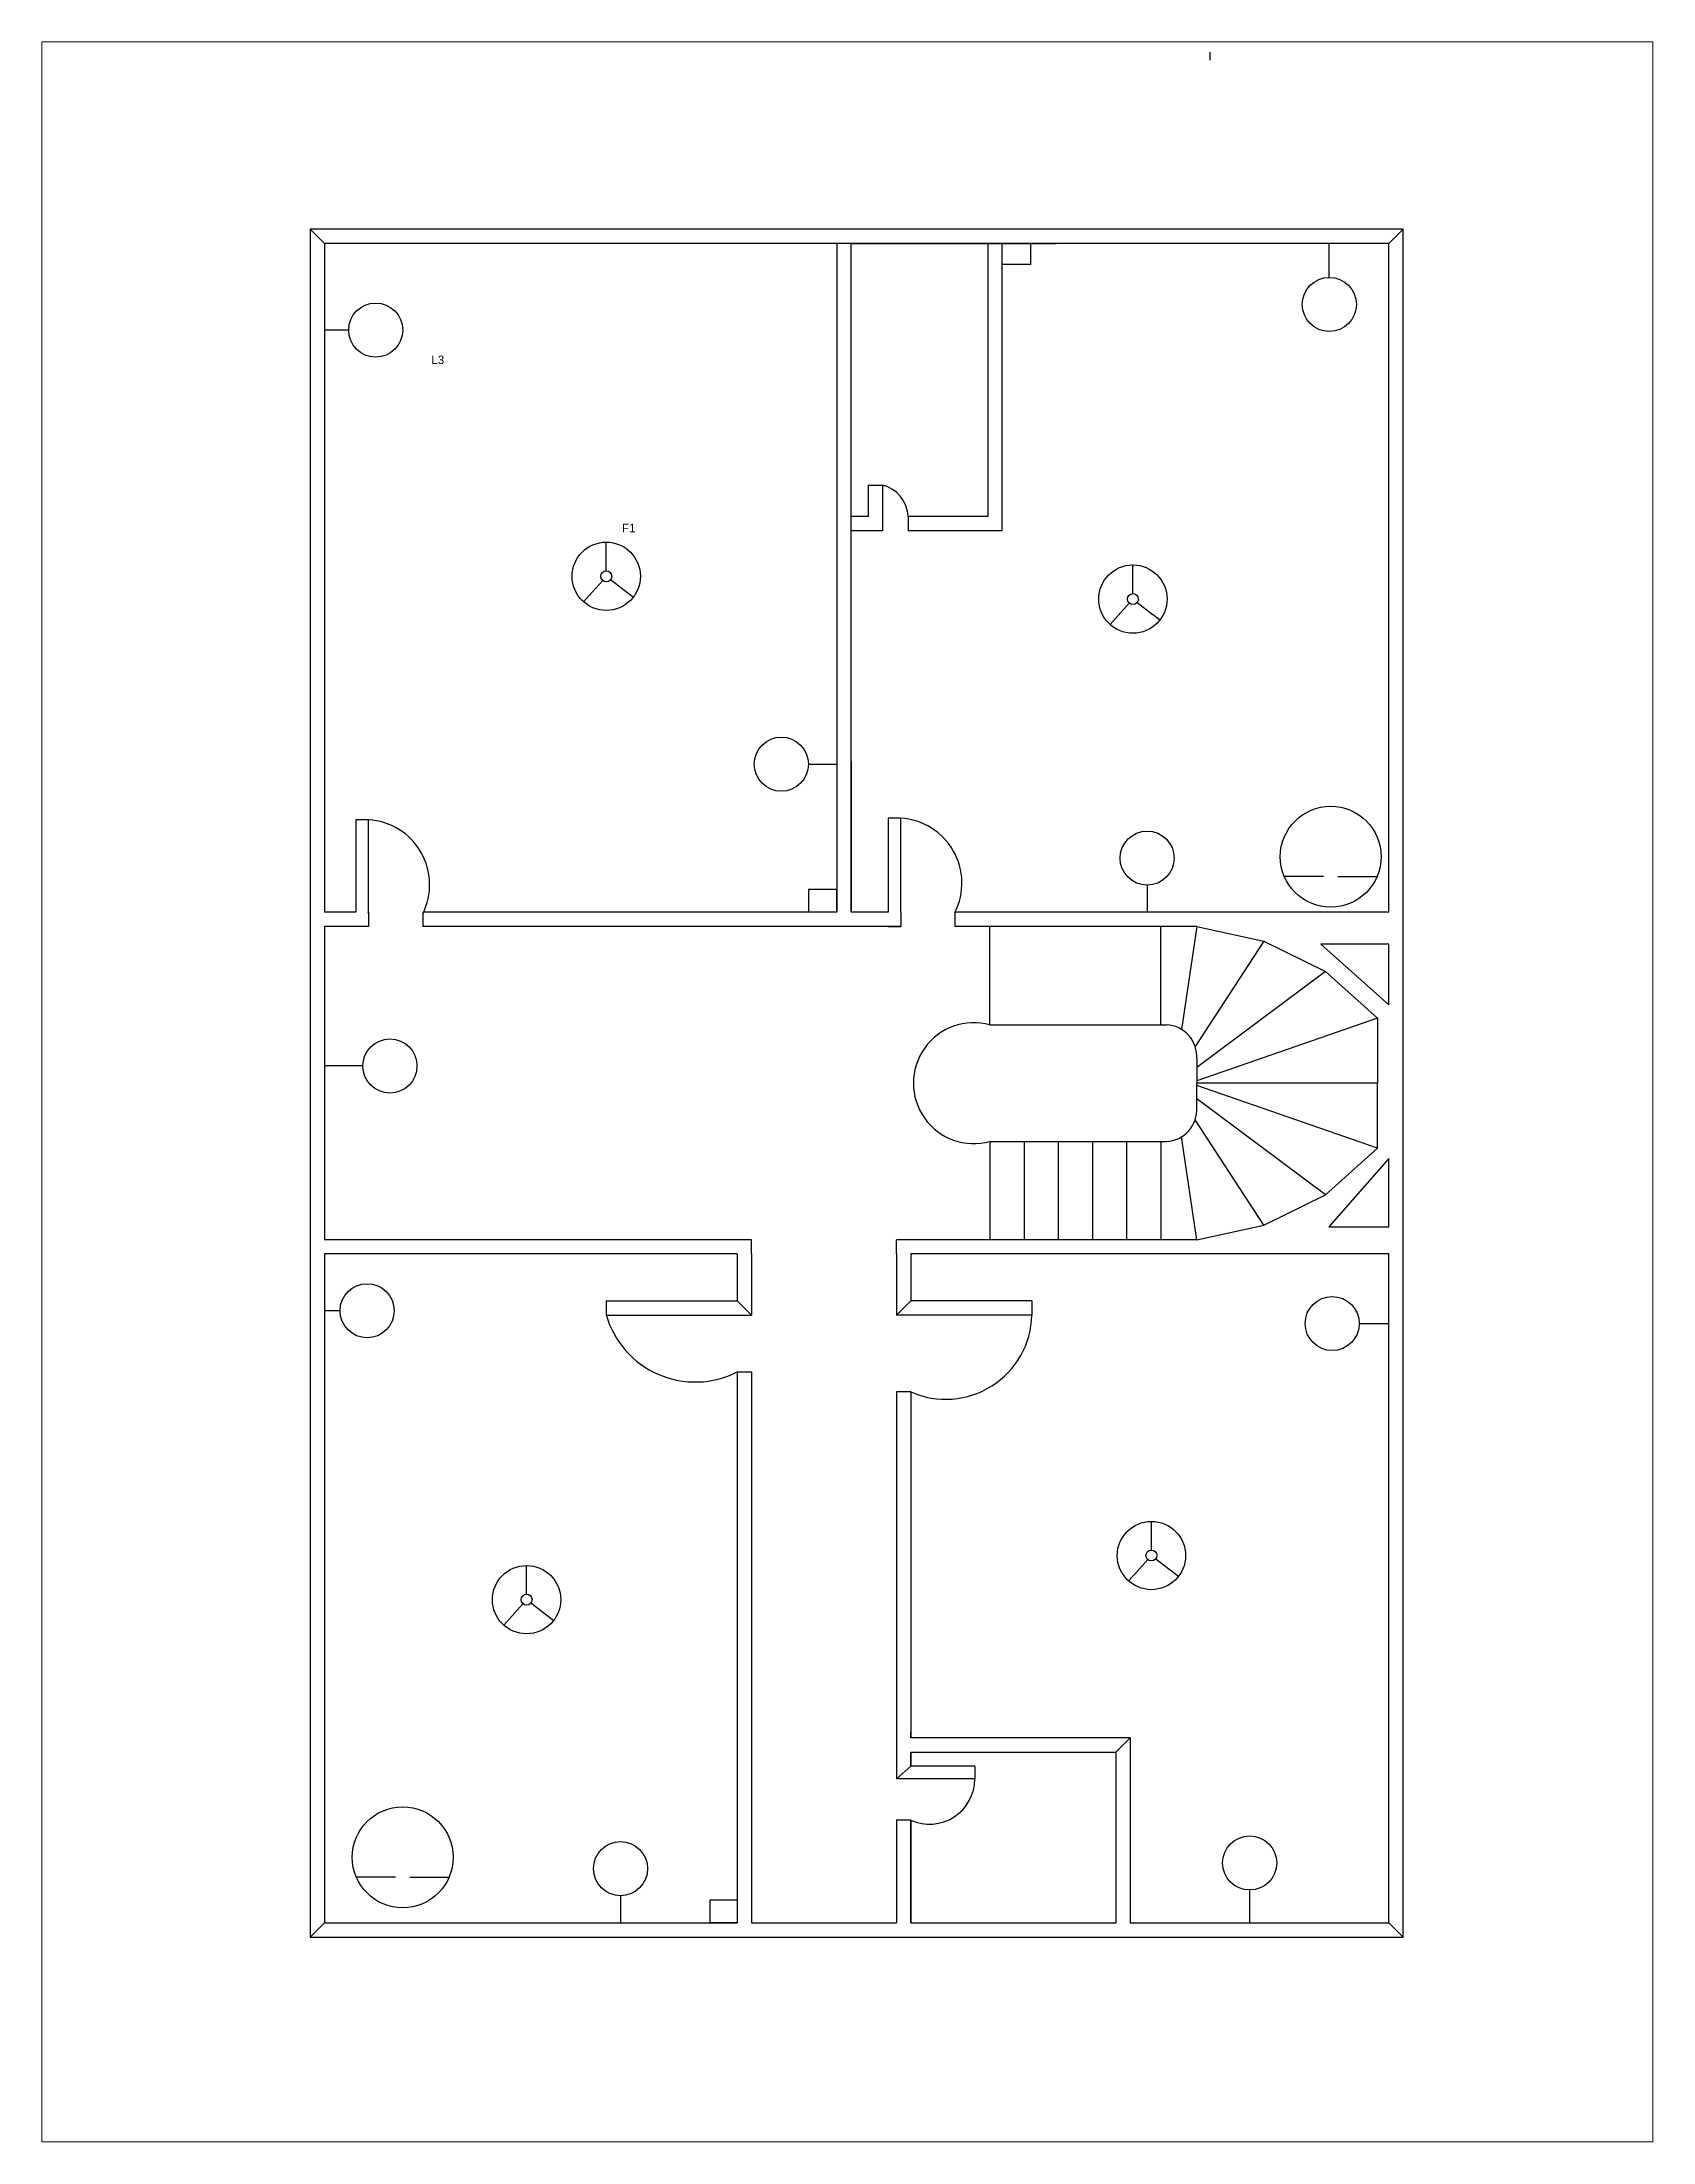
# Paper-space layout 'Layout1' of a CAD drawing. Header units: inches. Extents: x 0.43 to 7.43, y 0.66 to 9.78.
# The model-space entities are those that its viewports show. They can reach past a viewport. Long polylines and large blocks are cut down to what shows.
import ezdxf

# ---------------------------------------------------------------- set-up
doc = ezdxf.new("R2010")
doc.units = ezdxf.units.IN
doc.header["$MEASUREMENT"] = 0
doc.styles.get("Standard").update_dxf_attribs({"font": 'arial.ttf'})

msp = doc.modelspace()

# ---------------------------------------------------------------- linework, layer by layer
for p, q in [((2028.4, 5474.4), (2028.4, 5485.6)), ((768.1, 5213.5), (747.9, 5233.7)), ((2282.9, 5213.5), (2303.2, 5233.7)), ((1517.6, 5213.5), (1497.3, 5213.5)), ((1497.3, 5213.5), (1497.3, 4261.7)), ((1517.6, 4261.7), (1517.6, 5213.5)), ((1517.6, 5213.5), (1809.2, 5213.5)), ((1517.6, 5213.5), (1712, 5213.5)), ((1712, 5213.5), (1712, 4824.8)), ((1712, 5213.5), (1712, 5193.2)), ((1712, 5213.5), (1732.2, 5213.5)), ((1732.2, 5213.5), (1732.2, 4804.4)), ((1732.2, 5213.5), (1772.7, 5213.5)), ((1772.7, 5213.5), (1772.7, 5183.3)), ((2198, 5165.1), (2198, 5213.5)), ((1772.7, 5183.3), (1732.2, 5183.3)), ((802.7, 5090.1), (768.1, 5090.1)), ((1541.9, 4869.4), (1541.9, 4824.8)), ((1541.9, 4869.4), (1562.1, 4869.4)), ((1562.1, 4869.4), (1562.1, 4804.4)), ((1541.9, 4824.8), (1517.6, 4824.8)), ((1712, 4824.8), (1598.6, 4824.8)), ((1598.6, 4824.8), (1598.6, 4804.4)), ((1169.2, 4770.9), (1169.2, 4788.4)), ((1562.1, 4804.4), (1517.6, 4804.4)), ((1732.2, 4804.4), (1598.6, 4804.4)), ((1169.2, 4747.6), (1169.2, 4770.9)), ((1918.5, 4738.5), (1918.5, 4756)), ((1164.1, 4734), (1148.5, 4716.6)), ((1148.5, 4716.6), (1164.1, 4734)), ((1175.4, 4735.1), (1193.9, 4720.9)), ((1918.5, 4715.2), (1918.5, 4738.5)), ((1148.5, 4716.6), (1136.8, 4703.6)), ((1136.8, 4703.6), (1136.8, 4703.6)), ((1148.5, 4716.6), (1148.5, 4716.6)), ((1148.5, 4716.6), (1148.5, 4716.6)), ((1193.9, 4720.9), (1207.8, 4710.2)), ((1913.3, 4701.6), (1897.8, 4684.2)), ((1924.7, 4702.7), (1943.2, 4688.5)), ((1897.8, 4684.2), (1886.1, 4671.2)), ((1943.2, 4688.5), (1957.1, 4677.8)), ((1456.8, 4472.5), (1497.3, 4472.5)), ((1517.6, 4476.5), (1517.6, 4261.7)), ((812.8, 4393.5), (812.8, 4261.7)), ((831, 4393.5), (812.8, 4393.5)), ((831, 4259.6), (831, 4393.5)), ((1570.2, 4395.5), (1570.2, 4261.7)), ((1588.4, 4395.5), (1570.2, 4395.5)), ((1588.4, 4261.7), (1588.4, 4395.5)), ((2189.9, 4312.5), (2134, 4312.5)), ((2210.2, 4312.5), (2266, 4312.5)), ((1497.3, 4294.1), (1456.8, 4294.1)), ((1456.8, 4294.1), (1456.8, 4261.7)), ((1497.3, 4261.7), (1497.3, 4294.1)), ((1938.8, 4300.3), (1938.8, 4261.7)), ((812.8, 4261.7), (768.1, 4261.7)), ((831, 4261.7), (831, 4241.4)), ((908, 4259.6), (908, 4241.4)), ((1497.3, 4261.7), (909, 4261.7)), ((1570.2, 4261.7), (1517.6, 4261.7)), ((1588.4, 4261.7), (1588.4, 4241.4)), ((2282.9, 4261.7), (1665.4, 4261.7)), ((1665.4, 4261.7), (1665.4, 4241.4)), ((831, 4241.4), (768.1, 4241.4)), ((1588.4, 4241.4), (908, 4241.4)), ((1570.2, 4241.4), (1588.4, 4241.4)), ((2009.5, 4241.4), (1665.4, 4241.4)), ((1715.2, 4101.7), (1715.2, 4241.4)), ((1958.2, 4101.3), (1958.2, 4241)), ((2009.5, 4241.4), (1987.7, 4095.2)), ((2104.8, 4220.6), (2007.1, 4070.8)), ((2009.5, 4241.4), (2104.8, 4220.6)), ((2104.8, 4220.6), (2192.8, 4177.6)), ((2185.7, 4216.2), (2282.9, 4130.3)), ((2282.9, 4216.2), (2185.7, 4216.2)), ((2282.9, 4130.3), (2282.9, 4216.2)), ((2192.8, 4177.6), (2009.3, 4040.8)), ((2192.8, 4177.6), (2266.4, 4111.1)), ((1715.2, 4101.7), (1966.3, 4101.7)), ((2266.4, 4111.1), (2009.3, 4021.8)), ((2266.4, 4111.1), (2266.4, 4018.6)), ((822.9, 4043.1), (768.1, 4043.1)), ((2009.3, 4053.1), (2009.3, 4018.6)), ((2009.3, 3984.2), (2009.3, 4018.6)), ((2266.4, 4018.6), (2009.3, 4018.6)), ((2266.4, 3926.1), (2009.3, 4015.4)), ((2266.4, 3926.1), (2266.4, 4018.6)), ((2192.8, 3859.7), (2009.3, 3996.4)), ((2104.8, 3816.6), (2007.1, 3966.5)), ((1715.2, 3935.6), (1966.3, 3935.6)), ((1715.2, 3935.6), (1715.2, 3795.9)), ((1763.8, 3935.6), (1763.8, 3795.9)), ((1812.4, 3935.6), (1812.4, 3795.9)), ((1861, 3935.6), (1861, 3795.9)), ((1909.6, 3935.6), (1909.6, 3795.9)), ((1958.2, 3936), (1958.2, 3796.3)), ((2009.5, 3795.9), (1987.7, 3942.1)), ((2192.8, 3859.7), (2266.4, 3926.1)), ((2282.9, 3911.6), (2197.1, 3814.4)), ((2282.9, 3814.4), (2282.9, 3911.6)), ((2104.8, 3816.6), (2192.8, 3859.7)), ((1375.8, 3795.9), (768.1, 3795.9)), ((1375.8, 3775.6), (1375.8, 3795.9)), ((2009.5, 3795.9), (1582.4, 3795.9)), ((1582.4, 3775.6), (1582.4, 3795.9)), ((2009.5, 3795.9), (2104.8, 3816.6)), ((2197.1, 3814.4), (2282.9, 3814.4)), ((1355.6, 3775.6), (768.1, 3775.6)), ((1355.6, 3775.6), (1355.6, 3709)), ((1375.8, 3775.6), (1375.8, 3709)), ((1582.4, 3775.6), (1582.4, 3688.7)), ((2282.9, 3775.6), (1602.6, 3775.6)), ((1602.6, 3775.6), (1602.6, 3709)), ((1169.2, 3709), (1355.6, 3709)), ((1169.2, 3709), (1169.2, 3688.7)), ((1375.8, 3688.7), (1355.6, 3709)), ((1375.8, 3709), (1375.8, 3688.7)), ((1582.4, 3688.7), (1602.6, 3709)), ((1774.8, 3709), (1602.6, 3709)), ((1774.8, 3709), (1774.8, 3688.7)), ((790.5, 3694.8), (768.1, 3694.8)), ((1169.2, 3688.7), (1375.8, 3688.7)), ((1774.8, 3688.7), (1582.4, 3688.7)), ((2240.5, 3676.6), (2282.9, 3676.6)), ((1355.6, 3607.7), (1375.8, 3607.7)), ((1355.6, 3607.7), (1355.6, 2823.8)), ((1375.8, 3607.7), (1375.8, 2823.8)), ((1602.6, 3579.4), (1582.4, 3579.4)), ((1582.4, 3579.4), (1582.4, 3028.6)), ((1602.6, 3579.4), (1602.6, 3579.4)), ((1602.6, 3579.4), (1602.6, 3087.1)), ((1944.9, 3377.6), (1944.9, 3395.1)), ((1944.9, 3354.3), (1944.9, 3377.6)), ((1055.8, 3314.8), (1055.8, 3332.3)), ((1924.1, 3323.3), (1912.4, 3310.3)), ((1939.7, 3340.7), (1924.1, 3323.3)), ((1944.9, 3346.5), (1944.9, 3346.5)), ((1951, 3341.8), (1969.5, 3327.6)), ((1969.5, 3327.6), (1983.4, 3316.9)), ((1055.8, 3291.5), (1055.8, 3314.8)), ((1035.1, 3260.6), (1023.4, 3247.5)), ((1050.6, 3277.9), (1035.1, 3260.6)), ((1062, 3279), (1080.5, 3264.8)), ((1080.5, 3264.8), (1094.4, 3254.1)), ((1602.6, 3087.1), (1602.6, 3095.4)), ((1914.5, 3087.1), (1602.6, 3087.1)), ((1894.2, 3066.8), (1914.5, 3087.1)), ((1914.5, 3087.1), (1914.5, 2823.8)), ((1602.6, 3066.8), (1894.2, 3066.8)), ((1602.6, 3046.8), (1602.6, 3066.8)), ((1602.6, 3066.8), (1602.6, 3046.8)), ((1894.2, 3066.8), (1894.2, 2823.8)), ((1582.4, 3028.6), (1602.6, 3046.8)), ((1693.8, 3028.6), (1582.4, 3028.6)), ((1693.8, 3046.8), (1602.6, 3046.8)), ((1693.8, 3046.8), (1693.8, 3028.6)), ((1602.6, 2969.8), (1582.4, 2969.8)), ((1582.4, 2969.8), (1582.4, 2823.8)), ((1602.6, 2823.8), (1602.6, 2969.8)), ((1602.6, 2969.8), (1602.6, 2823.8)), ((869.5, 2888.7), (813.6, 2888.7)), ((889.7, 2888.7), (945.6, 2888.7)), ((2084.6, 2870.6), (2084.6, 2823.8)), ((1189.5, 2862.5), (1189.5, 2823.8)), ((1317.1, 2823.8), (1317.1, 2856.4)), ((1317.1, 2856.4), (1355.6, 2856.4)), ((747.9, 2803.6), (768.1, 2823.8)), ((1355.6, 2823.8), (1317.1, 2823.8)), ((2282.9, 2823.8), (2303.2, 2803.6))]:
    msp.add_line(p, q)
msp.add_lwpolyline([(747.9, 2803.6), (2303.2, 2803.6), (2303.2, 5233.7), (747.9, 5233.7)], close=True)
for points in [[(2282.9, 4261.7), (2282.9, 5213.5), (768.1, 5213.5), (768.1, 4261.7)], [(768.1, 4241.4), (768.1, 3795.9)], [(768.1, 3775.6), (768.1, 2823.8), (1355.6, 2823.8)], [(1914.5, 2823.8), (2282.9, 2823.8), (2282.9, 3775.6)], [(1375.8, 2823.8), (1582.4, 2823.8)], [(1602.6, 2823.8), (1894.2, 2823.8)]]:
    msp.add_lwpolyline(points)
for centre, radius in [((2198, 5126.6), 38.5), ((841.2, 5090.1), 38.5), ((1169.2, 4739.8), 48.6), ((1918.5, 4707.4), 48.6), ((1169.2, 4739.8), 7.78), ((1918.5, 4707.4), 7.78), ((1418.3, 4472.5), 38.5), ((2200, 4340.8), 71.8), ((1938.8, 4338.8), 38.5), ((861.4, 4043.1), 38.5), ((829, 3694.8), 38.5), ((2202.1, 3676.6), 38.5), ((1944.9, 3346.5), 48.6), ((1944.9, 3346.5), 7.78), ((1055.8, 3283.7), 48.6), ((1055.8, 3283.7), 7.78), ((879.6, 2917.1), 71.8), ((1189.5, 2901), 38.5), ((2084.6, 2909.1), 38.5)]:
    msp.add_circle(centre, radius)
for centre, radius, start, end in [((1551.8, 4823.7), 46.8, 1.3473, 77.2316), ((825.5, 4301.2), 92.4, 333.2345, 86.5531), ((1582.9, 4303.3), 92.4, 333.2345, 86.5531), ((1692.3, 4018.6), 86.1, 74.6149, 285.3851), ((1964.3, 4056.6), 45.1, 355.497, 87.5026), ((1964.3, 3980.7), 45.1, 272.4974, 4.503), ((1295.8, 3725.1), 131.7, 196.0241, 296.9788), ((1652.2, 3691.4), 122.6, 246.1176, 358.7375), ((1628.9, 3029), 64.8, 246.0312, 359.5678)]:
    msp.add_arc(centre, radius, start, end)

# ---------------------------------------------------------------- texts
at = {"char_height": 11.91, "attachment_point": 1}
for s, insert in [('L3', (920.2, 5053.7)), ('F1', (1191.5, 4814.5))]:
    msp.add_mtext_dynamic_manual_height_columns(s, width=16.874, gutter_width=1.98, heights=[0], dxfattribs=dict(at, insert=insert))

psp = doc.layouts.get("Layout1")

# ---------------------------------------------------------------- viewports
at = {"layer": 'Defpoints'}
psp.add_viewport(center=(3.9304, 5.2224), size=(6.994, 9.11718), view_center_point=(1512.4432, 4006.0487), view_height=2988.02132, dxfattribs=at)

doc.saveas('drawing.dxf')
